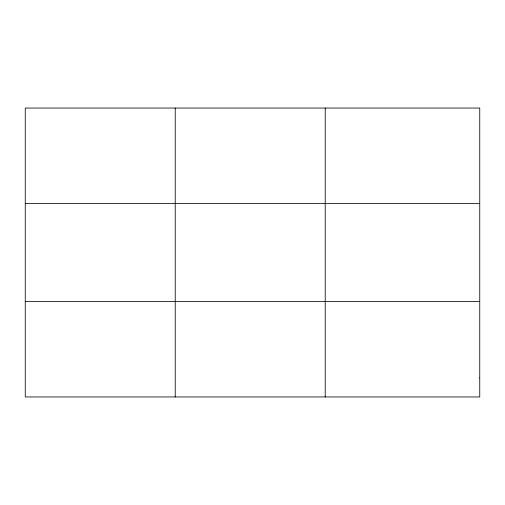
<?xml version="1.0" encoding="UTF-8"?>
<svg xmlns="http://www.w3.org/2000/svg" width="505" height="505" viewBox="0 0 505 505"><rect width="100%" height="100%" fill="white"/><g stroke="black" fill="none" stroke-linecap="round" stroke-linejoin="round"><path stroke-width="0.76" d="M175.235 108.045L175.235 396.955M325.22 108.045L325.22 396.955M25.25 203.389L479.75 203.389M25.25 301.611L479.75 301.611M479.75 377.885L479.75 396.955L25.25 396.955L25.25 108.045L479.75 108.045L479.75 377.885"/></g></svg>
